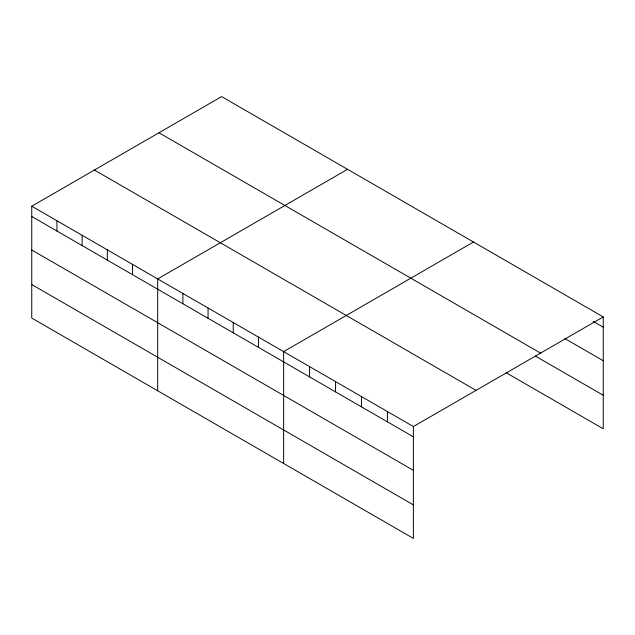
<?xml version="1.0" encoding="UTF-8"?>
<svg xmlns="http://www.w3.org/2000/svg" width="635" height="635" viewBox="0 0 635 635"><rect width="100%" height="100%" fill="white"/><g stroke="black" fill="none" stroke-linecap="round" stroke-linejoin="round"><path stroke-width="0.95" d="M413.385 470.344L413.385 426.545L31.75 206.216L31.75 318.072L413.385 538.401L413.385 470.344L31.75 250.007M506.143 372.721L603.25 428.784L603.25 316.928L221.615 96.599L31.75 206.216M347.551 169.307L157.686 278.924L157.686 390.779M473.496 242.014L283.631 351.631L283.631 463.486M413.385 426.545L603.25 316.928M593.201 321.405L603.25 327.2M564.745 338.495L603.25 360.728M158.956 132.771L540.591 353.108M535.44 356.116L603.25 395.264M94.409 170.037L476.044 390.374M31.75 216.487L413.385 436.817M31.75 284.543L413.385 504.881M387.437 411.567L387.437 421.838M361.482 396.581L361.482 406.852M335.534 381.603L335.534 391.874M309.578 366.617L309.578 376.888M258.445 337.09L258.445 347.361M233.251 322.548L233.251 332.819M208.066 308.007L208.066 318.278M182.88 293.465L182.88 303.736M132.501 264.382L132.501 274.653M107.315 249.841L107.315 260.112M82.129 235.299L82.129 245.57M56.936 220.758L56.936 231.029"/></g></svg>
